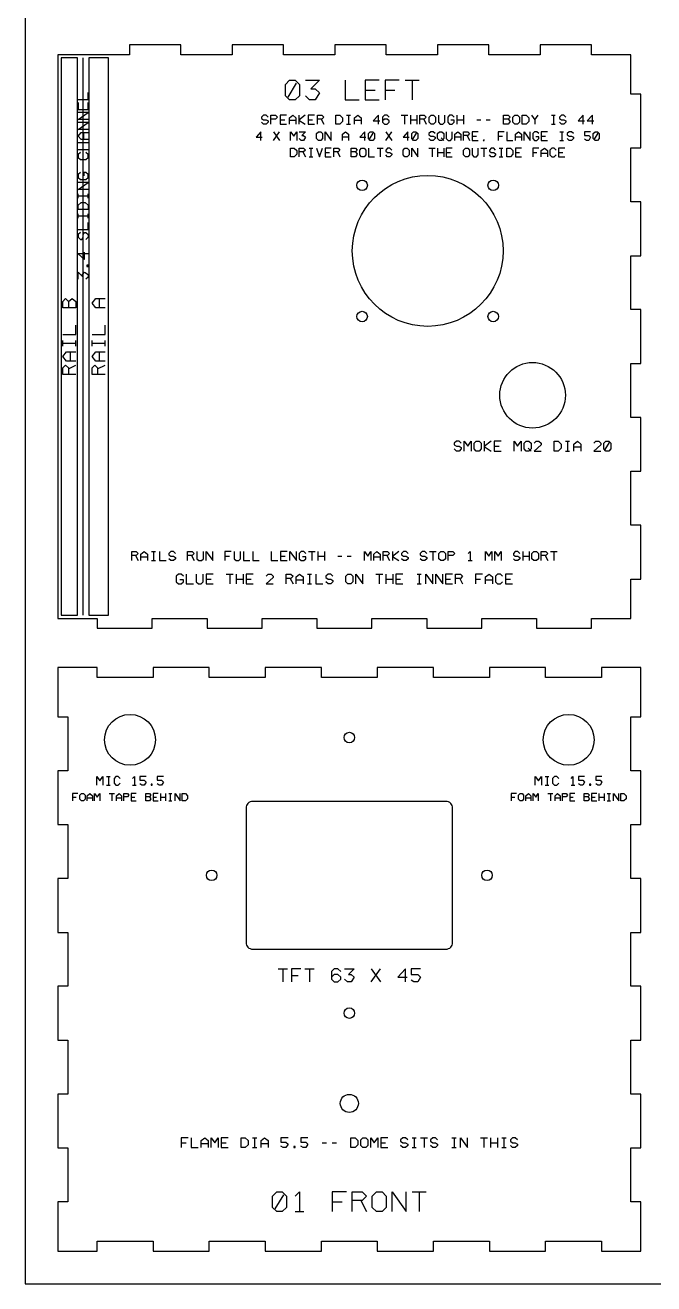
# Model space of a CAD drawing. Extents: x 0 to 610, y 0 to 915.
# Drawn here: x 0 to 191.8, y 0 to 383.6 of the extents above; entities that cross this region are included whole.
import ezdxf

# ---------------------------------------------------------------- set-up
doc = ezdxf.new("R2010")
doc.units = 0
for name, color, linetype in [('CUT', 7, 'Continuous'), ('ENGRAVE', 1, 'Continuous'), ('NOTES', 8, 'Continuous')]:
    doc.layers.add(name, color=color, linetype=linetype)

msp = doc.modelspace()

# ---------------------------------------------------------------- linework, layer by layer
at = {"layer": 'CUT', "color": 7}
for points in [[(10, 202.8), (22, 202.8), (22, 199.8), (38.76, 199.8), (38.76, 202.8), (55.51, 202.8), (55.51, 199.8), (72.27, 199.8), (72.27, 202.8), (89.02, 202.8), (89.02, 199.8), (105.78, 199.8), (105.78, 202.8), (122.53, 202.8), (122.53, 199.8), (139.29, 199.8), (139.29, 202.8), (156.04, 202.8), (156.04, 199.8), (172.8, 199.8), (172.8, 202.8), (184.8, 202.8), (184.8, 214.8), (187.8, 214.8), (187.8, 231.22), (184.8, 231.22), (184.8, 247.64), (187.8, 247.64), (187.8, 264.07), (184.8, 264.07), (184.8, 280.49), (187.8, 280.49), (187.8, 296.91), (184.8, 296.91), (184.8, 313.33), (187.8, 313.33), (187.8, 329.76), (184.8, 329.76), (184.8, 346.18), (187.8, 346.18), (187.8, 362.6), (184.8, 362.6), (184.8, 374.6), (172.8, 374.6), (172.8, 377.6), (157.13, 377.6), (157.13, 374.6), (141.47, 374.6), (141.47, 377.6), (125.8, 377.6), (125.8, 374.6), (110.13, 374.6), (110.13, 377.6), (94.47, 377.6), (94.47, 374.6), (78.8, 374.6), (78.8, 377.6), (63.13, 377.6), (63.13, 374.6), (47.47, 374.6), (47.47, 377.6), (31.8, 377.6), (31.8, 374.6), (10, 374.6)], [(10, 10), (22, 10), (22, 13), (39.09, 13), (39.09, 10), (56.18, 10), (56.18, 13), (73.27, 13), (73.27, 10), (90.36, 10), (90.36, 13), (107.44, 13), (107.44, 10), (124.53, 10), (124.53, 13), (141.62, 13), (141.62, 10), (158.71, 10), (158.71, 13), (175.8, 13), (175.8, 10), (187.8, 10), (187.8, 25), (184.8, 25), (184.8, 41.42), (187.8, 41.42), (187.8, 57.84), (184.8, 57.84), (184.8, 74.27), (187.8, 74.27), (187.8, 90.69), (184.8, 90.69), (184.8, 107.11), (187.8, 107.11), (187.8, 123.53), (184.8, 123.53), (184.8, 139.96), (187.8, 139.96), (187.8, 156.38), (184.8, 156.38), (184.8, 172.8), (187.8, 172.8), (187.8, 187.8), (175.8, 187.8), (175.8, 184.8), (158.71, 184.8), (158.71, 187.8), (141.62, 187.8), (141.62, 184.8), (124.53, 184.8), (124.53, 187.8), (107.44, 187.8), (107.44, 184.8), (90.36, 184.8), (90.36, 187.8), (73.27, 187.8), (73.27, 184.8), (56.18, 184.8), (56.18, 187.8), (39.09, 187.8), (39.09, 184.8), (22, 184.8), (22, 187.8), (10, 187.8), (10, 172.8), (13, 172.8), (13, 156.38), (10, 156.38), (10, 139.96), (13, 139.96), (13, 123.53), (10, 123.53), (10, 107.11), (13, 107.11), (13, 90.69), (10, 90.69), (10, 74.27), (13, 74.27), (13, 57.84), (10, 57.84), (10, 41.42), (13, 41.42), (13, 25), (10, 25)]]:
    msp.add_lwpolyline(points, close=True, dxfattribs=at)
msp.add_lwpolyline([(69.4, 102), (128.4, 102, 0.414214), (130.4, 104), (130.4, 145, 0.414214), (128.4, 147), (69.4, 147, 0.414214), (67.4, 145), (67.4, 104, 0.414214)], format="xyb", close=True, dxfattribs=at)
for centre, radius in [((122.8, 314.8), 23), ((102.8, 334.8), 1.6), ((142.8, 334.8), 1.6), ((102.8, 294.8), 1.6), ((142.8, 294.8), 1.6), ((154.8, 270.8), 10), ((32, 165.8), 7.75), ((165.8, 165.8), 7.75), ((98.9, 166.5), 1.6), ((56.9, 124.5), 1.6), ((140.9, 124.5), 1.6), ((98.9, 82.5), 1.6), ((98.9, 55), 2.75)]:
    msp.add_circle(centre, radius, dxfattribs=at)
at = {"layer": 'ENGRAVE', "color": 1}
for points in [[(11, 203.8), (16, 203.8), (16, 373.6), (11, 373.6)], [(19.4, 203.8), (25.4, 203.8), (25.4, 373.6), (19.4, 373.6)]]:
    msp.add_lwpolyline(points, close=True, dxfattribs=at)
for points in [[(17.7, 203.8), (17.7, 373.6)], [(80.69, 366.8), (82.4, 366.8), (83.69, 365.51), (83.69, 362.09), (82.4, 360.8), (80.69, 360.8), (79.4, 362.09), (79.4, 365.51), (80.69, 366.8)], [(80.26, 361.66), (82.83, 365.94)], [(85.49, 366.8), (89.77, 366.8), (87.2, 364.23), (88.49, 364.23), (89.77, 362.94), (88.49, 360.8), (86.77, 360.8), (85.49, 362.09)], [(97.66, 366.8), (97.66, 360.8), (101.94, 360.8)], [(108.03, 366.8), (103.74, 366.8), (103.74, 360.8), (108.03, 360.8)], [(114.11, 366.8), (109.83, 366.8), (109.83, 360.8)], [(115.91, 366.8), (120.2, 366.8)], [(118.06, 366.8), (118.06, 360.8)], [(16.2, 360.91), (19.2, 360.91), (19.2, 363.06)], [(103.74, 363.8), (106.74, 363.8)], [(109.83, 363.8), (112.83, 363.8)], [(16.2, 360.01), (16.2, 357.87), (19.2, 357.87), (19.2, 360.01)], [(19.2, 354.83), (16.2, 354.83), (19.2, 356.97), (16.2, 356.97)], [(17.7, 357.87), (17.7, 359.37)], [(19.2, 351.79), (16.2, 351.79), (19.2, 353.93), (16.2, 353.93)], [(74.1, 355.6), (73.5, 356.2), (72.7, 356.2), (72.1, 355.6), (72.1, 355.2), (72.7, 354.8), (73.5, 354.8), (74.1, 354.4), (74.1, 354), (73.5, 353.4), (72.7, 353.4), (72.1, 354)], [(74.94, 353.4), (74.94, 356.2), (76.34, 356.2), (76.94, 355.6), (76.34, 355), (74.94, 355)], [(79.78, 356.2), (77.78, 356.2), (77.78, 353.4), (79.78, 353.4)], [(77.78, 354.8), (79.18, 354.8)], [(80.62, 353.4), (80.62, 355.4), (81.62, 356.2), (82.62, 355.4), (82.62, 353.4)], [(80.62, 354.6), (82.62, 354.6)], [(83.46, 356.2), (83.46, 353.4)], [(85.46, 356.2), (83.46, 354.68)], [(83.46, 354.68), (85.46, 353.4)], [(88.3, 356.2), (86.3, 356.2), (86.3, 353.4), (88.3, 353.4)], [(86.3, 354.8), (87.7, 354.8)], [(89.14, 353.4), (89.14, 356.2), (90.54, 356.2), (91.14, 355.6), (90.54, 355), (89.14, 355)], [(90.34, 355), (91.14, 353.4)], [(94.82, 353.4), (94.82, 356.2), (96.02, 356.2), (96.82, 355.4), (96.82, 354.2), (96.02, 353.4), (94.82, 353.4)], [(98.06, 356.2), (99.26, 356.2)], [(98.06, 353.4), (99.26, 353.4)], [(98.66, 356.2), (98.66, 353.4)], [(100.5, 353.4), (100.5, 355.4), (101.5, 356.2), (102.5, 355.4), (102.5, 353.4)], [(100.5, 354.6), (102.5, 354.6)], [(107.78, 353.4), (107.78, 356.2), (106.18, 354.4), (108.18, 354.4)], [(111.02, 355.6), (110.42, 356.2), (109.62, 356.2), (109.02, 355.6), (109.02, 354), (109.62, 353.4), (110.42, 353.4), (111.02, 354), (111.02, 354.4), (110.42, 355), (109.62, 355), (109.02, 354.4)], [(114.7, 356.2), (116.7, 356.2)], [(115.7, 356.2), (115.7, 353.4)], [(117.54, 356.2), (117.54, 353.4)], [(117.54, 354.8), (119.54, 354.8)], [(119.54, 356.2), (119.54, 353.4)], [(120.38, 353.4), (120.38, 356.2), (121.78, 356.2), (122.38, 355.6), (121.78, 355), (120.38, 355)], [(121.58, 355), (122.38, 353.4)], [(123.82, 356.2), (124.62, 356.2), (125.22, 355.6), (125.22, 354), (124.62, 353.4), (123.82, 353.4), (123.22, 354), (123.22, 355.6), (123.82, 356.2)], [(126.06, 356.2), (126.06, 354), (126.66, 353.4), (127.46, 353.4), (128.06, 354), (128.06, 356.2)], [(130.9, 355.6), (130.3, 356.2), (129.5, 356.2), (128.9, 355.6), (128.9, 354), (129.5, 353.4), (130.3, 353.4), (130.9, 354), (130.9, 354.6), (129.9, 354.6)], [(131.74, 356.2), (131.74, 353.4)], [(131.74, 354.8), (133.74, 354.8)], [(133.74, 356.2), (133.74, 353.4)], [(137.82, 354.8), (139.02, 354.8)], [(140.66, 354.8), (141.86, 354.8)], [(145.94, 353.4), (145.94, 356.2), (147.34, 356.2), (147.94, 355.6), (147.34, 355), (145.94, 355)], [(147.34, 355), (147.94, 354.2), (147.34, 353.4), (145.94, 353.4)], [(149.38, 356.2), (150.18, 356.2), (150.78, 355.6), (150.78, 354), (150.18, 353.4), (149.38, 353.4), (148.78, 354), (148.78, 355.6), (149.38, 356.2)], [(151.62, 353.4), (151.62, 356.2), (152.82, 356.2), (153.62, 355.4), (153.62, 354.2), (152.82, 353.4), (151.62, 353.4)], [(154.46, 356.2), (155.46, 354.8), (156.46, 356.2)], [(155.46, 354.8), (155.46, 353.4)], [(160.54, 356.2), (161.74, 356.2)], [(160.54, 353.4), (161.74, 353.4)], [(161.14, 356.2), (161.14, 353.4)], [(164.98, 355.6), (164.38, 356.2), (163.58, 356.2), (162.98, 355.6), (162.98, 355.2), (163.58, 354.8), (164.38, 354.8), (164.98, 354.4), (164.98, 354), (164.38, 353.4), (163.58, 353.4), (162.98, 354)], [(170.26, 353.4), (170.26, 356.2), (168.66, 354.4), (170.66, 354.4)], [(173.1, 353.4), (173.1, 356.2), (171.5, 354.4), (173.5, 354.4)], [(19.2, 348.74), (17.06, 348.74), (16.2, 349.81), (17.06, 350.89), (19.2, 350.89)], [(17.91, 348.74), (17.91, 350.89)], [(71.93, 348.5), (71.93, 351.1), (70.45, 349.43), (72.3, 349.43)], [(75.72, 351.1), (77.58, 348.5)], [(75.72, 348.5), (77.58, 351.1)], [(81, 348.5), (81, 351.1), (81.92, 349.8), (82.85, 351.1), (82.85, 348.5)], [(83.63, 351.1), (85.49, 351.1), (84.38, 349.99), (84.93, 349.99), (85.49, 349.43), (84.93, 348.5), (84.19, 348.5), (83.63, 349.06)], [(89.46, 351.1), (90.21, 351.1), (90.76, 350.54), (90.76, 349.06), (90.21, 348.5), (89.46, 348.5), (88.91, 349.06), (88.91, 350.54), (89.46, 351.1)], [(91.54, 348.5), (91.54, 351.1), (93.4, 348.5), (93.4, 351.1)], [(96.82, 348.5), (96.82, 350.36), (97.75, 351.1), (98.68, 350.36), (98.68, 348.5)], [(96.82, 349.61), (98.68, 349.61)], [(103.58, 348.5), (103.58, 351.1), (102.09, 349.43), (103.95, 349.43)], [(105.29, 351.1), (106.03, 351.1), (106.59, 350.54), (106.59, 349.06), (106.03, 348.5), (105.29, 348.5), (104.73, 349.06), (104.73, 350.54), (105.29, 351.1)], [(105.1, 348.87), (106.22, 350.73)], [(110, 351.1), (111.86, 348.5)], [(110, 348.5), (111.86, 351.1)], [(116.76, 348.5), (116.76, 351.1), (115.28, 349.43), (117.14, 349.43)], [(118.47, 351.1), (119.22, 351.1), (119.77, 350.54), (119.77, 349.06), (119.22, 348.5), (118.47, 348.5), (117.92, 349.06), (117.92, 350.54), (118.47, 351.1)], [(118.29, 348.87), (119.4, 350.73)], [(125.05, 350.54), (124.49, 351.1), (123.75, 351.1), (123.19, 350.54), (123.19, 350.17), (123.75, 349.8), (124.49, 349.8), (125.05, 349.43), (125.05, 349.06), (124.49, 348.5), (123.75, 348.5), (123.19, 349.06)], [(126.38, 351.1), (127.13, 351.1), (127.68, 350.54), (127.68, 349.06), (127.13, 348.5), (126.38, 348.5), (125.83, 349.06), (125.83, 350.54), (126.38, 351.1)], [(126.94, 349.24), (127.68, 348.5)], [(128.46, 351.1), (128.46, 349.06), (129.02, 348.5), (129.76, 348.5), (130.32, 349.06), (130.32, 351.1)], [(131.1, 348.5), (131.1, 350.36), (132.03, 351.1), (132.96, 350.36), (132.96, 348.5)], [(131.1, 349.61), (132.96, 349.61)], [(133.74, 348.5), (133.74, 351.1), (135.04, 351.1), (135.6, 350.54), (135.04, 349.99), (133.74, 349.99)], [(134.85, 349.99), (135.6, 348.5)], [(138.23, 351.1), (136.38, 351.1), (136.38, 348.5), (138.23, 348.5)], [(136.38, 349.8), (137.68, 349.8)], [(146.14, 351.1), (144.29, 351.1), (144.29, 348.5)], [(144.29, 349.8), (145.59, 349.8)], [(146.92, 351.1), (146.92, 348.5), (148.78, 348.5)], [(149.56, 348.5), (149.56, 350.36), (150.49, 351.1), (151.42, 350.36), (151.42, 348.5)], [(149.56, 349.61), (151.42, 349.61)], [(152.2, 348.5), (152.2, 351.1), (154.06, 348.5), (154.06, 351.1)], [(156.69, 350.54), (156.14, 351.1), (155.39, 351.1), (154.84, 350.54), (154.84, 349.06), (155.39, 348.5), (156.14, 348.5), (156.69, 349.06), (156.69, 349.61), (155.76, 349.61)], [(159.33, 351.1), (157.47, 351.1), (157.47, 348.5), (159.33, 348.5)], [(157.47, 349.8), (158.77, 349.8)], [(163.12, 351.1), (164.23, 351.1)], [(163.68, 351.1), (163.68, 348.5)], [(167.24, 350.54), (166.68, 351.1), (165.94, 351.1), (165.38, 350.54), (165.38, 350.17), (165.94, 349.8), (166.68, 349.8), (167.24, 349.43), (167.24, 349.06), (166.68, 348.5), (165.94, 348.5), (165.38, 349.06)], [(172.52, 351.1), (170.66, 351.1), (170.66, 349.99), (171.96, 349.99), (172.52, 349.43), (171.96, 348.5), (171.22, 348.5), (170.66, 348.87)], [(173.85, 351.1), (174.6, 351.1), (175.15, 350.54), (175.15, 349.06), (174.6, 348.5), (173.85, 348.5), (173.3, 349.06), (173.3, 350.54), (173.85, 351.1)], [(173.67, 348.87), (174.78, 350.73)], [(16.2, 347.84), (19.2, 347.84)], [(16.2, 345.7), (19.2, 345.7)], [(17.7, 345.7), (17.7, 347.84)], [(81, 343.5), (81, 346.1), (82.11, 346.1), (82.85, 345.36), (82.85, 344.24), (82.11, 343.5), (81, 343.5)], [(83.63, 343.5), (83.63, 346.1), (84.93, 346.1), (85.49, 345.54), (84.93, 344.99), (83.63, 344.99)], [(86.64, 346.1), (87.76, 346.1)], [(87.2, 346.1), (87.2, 343.5)], [(88.91, 346.1), (89.84, 343.5), (90.76, 346.1)], [(93.4, 346.1), (91.54, 346.1), (91.54, 343.5), (93.4, 343.5)], [(94.18, 343.5), (94.18, 346.1), (95.48, 346.1), (96.04, 345.54), (95.48, 344.99), (94.18, 344.99)], [(99.46, 343.5), (99.46, 346.1), (100.76, 346.1), (101.31, 345.54), (100.76, 344.99), (99.46, 344.99)], [(102.65, 346.1), (103.39, 346.1), (103.95, 345.54), (103.95, 344.06), (103.39, 343.5), (102.65, 343.5), (102.09, 344.06), (102.09, 345.54), (102.65, 346.1)], [(104.73, 346.1), (104.73, 343.5), (106.59, 343.5)], [(107.37, 346.1), (109.22, 346.1)], [(108.3, 346.1), (108.3, 343.5)], [(111.86, 345.54), (111.3, 346.1), (110.56, 346.1), (110, 345.54), (110, 345.17), (110.56, 344.8), (111.3, 344.8), (111.86, 344.43), (111.86, 344.06), (111.3, 343.5), (110.56, 343.5), (110, 344.06)], [(115.84, 346.1), (116.58, 346.1), (117.14, 345.54), (117.14, 344.06), (116.58, 343.5), (115.84, 343.5), (115.28, 344.06), (115.28, 345.54), (115.84, 346.1)], [(117.92, 343.5), (117.92, 346.1), (119.77, 343.5), (119.77, 346.1)], [(123.19, 346.1), (125.05, 346.1)], [(124.12, 346.1), (124.12, 343.5)], [(125.83, 346.1), (125.83, 343.5)], [(127.68, 346.1), (127.68, 343.5)], [(130.32, 346.1), (128.46, 346.1), (128.46, 343.5), (130.32, 343.5)], [(134.3, 346.1), (135.04, 346.1), (135.6, 345.54), (135.6, 344.06), (135.04, 343.5), (134.3, 343.5), (133.74, 344.06), (133.74, 345.54), (134.3, 346.1)], [(136.38, 346.1), (136.38, 344.06), (136.93, 343.5), (137.68, 343.5), (138.23, 344.06), (138.23, 346.1)], [(139.01, 346.1), (140.87, 346.1)], [(140.05, 348.72), (139.76, 348.28)], [(139.94, 346.1), (139.94, 343.5)], [(143.51, 345.54), (142.95, 346.1), (142.21, 346.1), (141.65, 345.54), (141.65, 345.17), (142.21, 344.8), (142.95, 344.8), (143.51, 344.43), (143.51, 344.06), (142.95, 343.5), (142.21, 343.5), (141.65, 344.06)], [(144.66, 346.1), (145.77, 346.1)], [(145.22, 346.1), (145.22, 343.5)], [(146.92, 343.5), (146.92, 346.1), (148.04, 346.1), (148.78, 345.36), (148.78, 344.24), (148.04, 343.5), (146.92, 343.5)], [(151.42, 346.1), (149.56, 346.1), (149.56, 343.5), (151.42, 343.5)], [(156.69, 346.1), (154.84, 346.1), (154.84, 343.5)], [(157.47, 343.5), (157.47, 345.36), (158.4, 346.1), (159.33, 345.36), (159.33, 343.5)], [(161.97, 345.54), (161.41, 346.1), (160.67, 346.1), (160.11, 345.54), (160.11, 344.06), (160.67, 343.5), (161.41, 343.5), (161.97, 344.06)], [(164.6, 346.1), (162.75, 346.1), (162.75, 343.5), (164.6, 343.5)], [(163.12, 348.5), (164.23, 348.5)], [(16.84, 344.8), (16.2, 344.16), (16.2, 343.3), (16.84, 342.66), (18.56, 342.66), (19.2, 343.3), (19.2, 344.16), (18.56, 344.8)], [(84.75, 344.99), (85.49, 343.5)], [(86.64, 343.5), (87.76, 343.5)], [(91.54, 344.8), (92.84, 344.8)], [(95.3, 344.99), (96.04, 343.5)], [(100.76, 344.99), (101.31, 344.24), (100.76, 343.5), (99.46, 343.5)], [(125.83, 344.8), (127.68, 344.8)], [(128.46, 344.8), (129.76, 344.8)], [(144.66, 343.5), (145.77, 343.5)], [(149.56, 344.8), (150.86, 344.8)], [(154.84, 344.8), (156.14, 344.8)], [(157.47, 344.61), (159.33, 344.61)], [(162.75, 344.8), (164.05, 344.8)], [(16.84, 338.71), (16.2, 338.07), (16.2, 337.21), (16.84, 336.57), (18.56, 336.57), (19.2, 337.21), (19.2, 338.07), (18.56, 338.71), (17.91, 338.71), (17.91, 337.64)], [(19.2, 333.53), (16.2, 333.53), (19.2, 335.67), (16.2, 335.67)], [(16.2, 330.91), (16.2, 332.2)], [(16.2, 331.56), (19.2, 331.56)], [(19.2, 330.91), (19.2, 332.2)], [(19.2, 327.44), (16.2, 327.44), (16.2, 328.73), (17.06, 329.59), (18.34, 329.59), (19.2, 328.73), (19.2, 327.44)], [(16.2, 324.83), (16.2, 326.11)], [(19.2, 324.83), (19.2, 326.11)], [(16.2, 325.47), (19.2, 325.47)], [(16.2, 321.36), (19.2, 321.36), (19.2, 323.5)], [(16.84, 320.46), (16.2, 319.81), (16.2, 318.96), (16.84, 318.31), (17.27, 318.31), (17.7, 318.96), (17.7, 319.81), (18.13, 320.46), (18.56, 320.46), (19.2, 319.81), (19.2, 318.96), (18.56, 318.31)], [(19.2, 313.94), (16.2, 313.94), (18.13, 312.23), (18.13, 314.37)], [(16.2, 306.14), (16.2, 308.29), (17.49, 307), (17.49, 307.64), (18.13, 308.29), (19.2, 307.64), (19.2, 306.79), (18.56, 306.14)], [(19.2, 310.04), (19.2, 310.43), (18.81, 310.43), (18.81, 310.04), (19.2, 310.04)], [(15.5, 297.41), (11.5, 297.41), (11.5, 299.41), (12.36, 300.27), (13.21, 299.41), (13.21, 297.41)], [(13.21, 299.41), (14.36, 300.27), (15.5, 299.41), (15.5, 297.41)], [(24.4, 297.41), (21.54, 297.41), (20.4, 298.84), (21.54, 300.27), (24.4, 300.27)], [(22.69, 297.41), (22.69, 300.27)], [(11.5, 289.3), (15.5, 289.3), (15.5, 292.16)], [(20.4, 289.3), (24.4, 289.3), (24.4, 292.16)], [(11.5, 285.81), (11.5, 287.53)], [(11.5, 286.67), (15.5, 286.67)], [(15.5, 281.19), (12.64, 281.19), (11.5, 282.61), (12.64, 284.04), (15.5, 284.04)], [(13.79, 281.19), (13.79, 284.04)], [(15.5, 285.81), (15.5, 287.53)], [(20.4, 285.81), (20.4, 287.53)], [(20.4, 286.67), (24.4, 286.67)], [(24.4, 281.19), (21.54, 281.19), (20.4, 282.61), (21.54, 284.04), (24.4, 284.04)], [(22.69, 281.19), (22.69, 284.04)], [(24.4, 285.81), (24.4, 287.53)], [(15.5, 277.13), (11.5, 277.13), (11.5, 279.13), (12.36, 279.99), (13.21, 279.13), (13.21, 277.13)], [(13.21, 278.84), (15.5, 279.99)], [(24.4, 277.13), (20.4, 277.13), (20.4, 279.13), (21.26, 279.99), (22.11, 279.13), (22.11, 277.13)], [(22.11, 278.84), (24.4, 279.99)], [(133.05, 256.16), (132.41, 256.8), (131.55, 256.8), (130.91, 256.16), (130.91, 255.73), (131.55, 255.3), (132.41, 255.3), (133.05, 254.87), (133.05, 254.44), (132.41, 253.8), (131.55, 253.8), (130.91, 254.44)], [(133.95, 253.8), (133.95, 256.8), (135.02, 255.3), (136.09, 256.8), (136.09, 253.8)], [(137.64, 256.8), (138.49, 256.8), (139.14, 256.16), (139.14, 254.44), (138.49, 253.8), (137.64, 253.8), (136.99, 254.44), (136.99, 256.16), (137.64, 256.8)], [(140.04, 256.8), (140.04, 253.8)], [(142.18, 256.8), (140.04, 255.17)], [(140.04, 255.17), (142.18, 253.8)], [(145.22, 256.8), (143.08, 256.8), (143.08, 253.8), (145.22, 253.8)], [(143.08, 255.3), (144.58, 255.3)], [(149.16, 253.8), (149.16, 256.8), (150.24, 255.3), (151.31, 256.8), (151.31, 253.8)], [(152.85, 256.8), (153.71, 256.8), (154.35, 256.16), (154.35, 254.44), (153.71, 253.8), (152.85, 253.8), (152.21, 254.44), (152.21, 256.16), (152.85, 256.8)], [(153.49, 254.66), (154.35, 253.8)], [(155.25, 256.16), (155.89, 256.8), (156.75, 256.8), (157.39, 256.16), (157.39, 255.73), (155.25, 253.8), (157.39, 253.8)], [(161.34, 253.8), (161.34, 256.8), (162.62, 256.8), (163.48, 255.94), (163.48, 254.66), (162.62, 253.8), (161.34, 253.8)], [(164.81, 256.8), (166.09, 256.8)], [(164.81, 253.8), (166.09, 253.8)], [(165.45, 256.8), (165.45, 253.8)], [(167.42, 253.8), (167.42, 255.94), (168.49, 256.8), (169.56, 255.94), (169.56, 253.8)], [(167.42, 255.09), (169.56, 255.09)], [(173.51, 256.16), (174.15, 256.8), (175.01, 256.8), (175.65, 256.16), (175.65, 255.73), (173.51, 253.8), (175.65, 253.8)], [(177.19, 256.8), (178.05, 256.8), (178.69, 256.16), (178.69, 254.44), (178.05, 253.8), (177.19, 253.8), (176.55, 254.44), (176.55, 256.16), (177.19, 256.8)], [(176.98, 254.23), (178.26, 256.37)], [(32.5, 220.4), (32.5, 223.2), (33.9, 223.2), (34.5, 222.6), (33.9, 222), (32.5, 222)], [(35.34, 220.4), (35.34, 222.4), (36.34, 223.2), (37.34, 222.4), (37.34, 220.4)], [(38.58, 223.2), (39.78, 223.2)], [(39.18, 223.2), (39.18, 220.4)], [(41.02, 223.2), (41.02, 220.4), (43.02, 220.4)], [(45.86, 222.6), (45.26, 223.2), (44.46, 223.2), (43.86, 222.6), (43.86, 222.2), (44.46, 221.8), (45.26, 221.8), (45.86, 221.4), (45.86, 221), (45.26, 220.4), (44.46, 220.4), (43.86, 221)], [(49.54, 220.4), (49.54, 223.2), (50.94, 223.2), (51.54, 222.6), (50.94, 222), (49.54, 222)], [(52.38, 223.2), (52.38, 221), (52.98, 220.4), (53.78, 220.4), (54.38, 221), (54.38, 223.2)], [(55.22, 220.4), (55.22, 223.2), (57.22, 220.4), (57.22, 223.2)], [(62.9, 223.2), (60.9, 223.2), (60.9, 220.4)], [(63.74, 223.2), (63.74, 221), (64.34, 220.4), (65.14, 220.4), (65.74, 221), (65.74, 223.2)], [(66.58, 223.2), (66.58, 220.4), (68.58, 220.4)], [(69.42, 223.2), (69.42, 220.4), (71.42, 220.4)], [(75.1, 223.2), (75.1, 220.4), (77.1, 220.4)], [(79.94, 223.2), (77.94, 223.2), (77.94, 220.4), (79.94, 220.4)], [(80.78, 220.4), (80.78, 223.2), (82.78, 220.4), (82.78, 223.2)], [(85.62, 222.6), (85.02, 223.2), (84.22, 223.2), (83.62, 222.6), (83.62, 221), (84.22, 220.4), (85.02, 220.4), (85.62, 221), (85.62, 221.6), (84.62, 221.6)], [(86.46, 223.2), (88.46, 223.2)], [(87.46, 223.2), (87.46, 220.4)], [(89.3, 223.2), (89.3, 220.4)], [(91.3, 223.2), (91.3, 220.4)], [(103.5, 220.4), (103.5, 223.2), (104.5, 221.8), (105.5, 223.2), (105.5, 220.4)], [(106.34, 220.4), (106.34, 222.4), (107.34, 223.2), (108.34, 222.4), (108.34, 220.4)], [(109.18, 220.4), (109.18, 223.2), (110.58, 223.2), (111.18, 222.6), (110.58, 222), (109.18, 222)], [(112.02, 223.2), (112.02, 220.4)], [(114.02, 223.2), (112.02, 221.68)], [(116.86, 222.6), (116.26, 223.2), (115.46, 223.2), (114.86, 222.6), (114.86, 222.2), (115.46, 221.8), (116.26, 221.8), (116.86, 221.4), (116.86, 221), (116.26, 220.4), (115.46, 220.4), (114.86, 221)], [(122.54, 222.6), (121.94, 223.2), (121.14, 223.2), (120.54, 222.6), (120.54, 222.2), (121.14, 221.8), (121.94, 221.8), (122.54, 221.4), (122.54, 221), (121.94, 220.4), (121.14, 220.4), (120.54, 221)], [(123.38, 223.2), (125.38, 223.2)], [(124.38, 223.2), (124.38, 220.4)], [(126.82, 223.2), (127.62, 223.2), (128.22, 222.6), (128.22, 221), (127.62, 220.4), (126.82, 220.4), (126.22, 221), (126.22, 222.6), (126.82, 223.2)], [(129.06, 220.4), (129.06, 223.2), (130.46, 223.2), (131.06, 222.6), (130.46, 222), (129.06, 222)], [(135.14, 222.6), (135.74, 223.2), (135.74, 220.4)], [(140.42, 220.4), (140.42, 223.2), (141.42, 221.8), (142.42, 223.2), (142.42, 220.4)], [(143.26, 220.4), (143.26, 223.2), (144.26, 221.8), (145.26, 223.2), (145.26, 220.4)], [(150.94, 222.6), (150.34, 223.2), (149.54, 223.2), (148.94, 222.6), (148.94, 222.2), (149.54, 221.8), (150.34, 221.8), (150.94, 221.4), (150.94, 221), (150.34, 220.4), (149.54, 220.4), (148.94, 221)], [(151.78, 223.2), (151.78, 220.4)], [(153.78, 223.2), (153.78, 220.4)], [(155.22, 223.2), (156.02, 223.2), (156.62, 222.6), (156.62, 221), (156.02, 220.4), (155.22, 220.4), (154.62, 221), (154.62, 222.6), (155.22, 223.2)], [(157.46, 220.4), (157.46, 223.2), (158.86, 223.2), (159.46, 222.6), (158.86, 222), (157.46, 222)], [(160.3, 223.2), (162.3, 223.2)], [(161.3, 223.2), (161.3, 220.4)], [(33.7, 222), (34.5, 220.4)], [(35.34, 221.6), (37.34, 221.6)], [(38.58, 220.4), (39.78, 220.4)], [(50.74, 222), (51.54, 220.4)], [(60.9, 221.8), (62.3, 221.8)], [(77.94, 221.8), (79.34, 221.8)], [(89.3, 221.8), (91.3, 221.8)], [(95.38, 221.8), (96.58, 221.8)], [(98.22, 221.8), (99.42, 221.8)], [(106.34, 221.6), (108.34, 221.6)], [(110.38, 222), (111.18, 220.4)], [(112.02, 221.68), (114.02, 220.4)], [(135.14, 220.4), (136.34, 220.4)], [(151.78, 221.8), (153.78, 221.8)], [(158.66, 222), (159.46, 220.4)], [(48.26, 215.66), (47.62, 216.3), (46.76, 216.3), (46.12, 215.66), (46.12, 213.94), (46.76, 213.3), (47.62, 213.3), (48.26, 213.94), (48.26, 214.59), (47.19, 214.59)], [(49.16, 216.3), (49.16, 213.3), (51.31, 213.3)], [(52.21, 216.3), (52.21, 213.94), (52.85, 213.3), (53.71, 213.3), (54.35, 213.94), (54.35, 216.3)], [(57.39, 216.3), (55.25, 216.3), (55.25, 213.3), (57.39, 213.3)], [(61.34, 216.3), (63.48, 216.3)], [(62.41, 216.3), (62.41, 213.3)], [(64.38, 216.3), (64.38, 213.3)], [(66.52, 216.3), (66.52, 213.3)], [(69.56, 216.3), (67.42, 216.3), (67.42, 213.3), (69.56, 213.3)], [(73.51, 215.66), (74.15, 216.3), (75.01, 216.3), (75.65, 215.66), (75.65, 215.23), (73.51, 213.3), (75.65, 213.3)], [(79.59, 213.3), (79.59, 216.3), (81.09, 216.3), (81.74, 215.66), (81.09, 215.01), (79.59, 215.01)], [(80.88, 215.01), (81.74, 213.3)], [(82.64, 213.3), (82.64, 215.44), (83.71, 216.3), (84.78, 215.44), (84.78, 213.3)], [(86.11, 216.3), (87.39, 216.3)], [(86.75, 216.3), (86.75, 213.3)], [(88.72, 216.3), (88.72, 213.3), (90.86, 213.3)], [(93.91, 215.66), (93.26, 216.3), (92.41, 216.3), (91.76, 215.66), (91.76, 215.23), (92.41, 214.8), (93.26, 214.8), (93.91, 214.37), (93.91, 213.94), (93.26, 213.3), (92.41, 213.3), (91.76, 213.94)], [(98.49, 216.3), (99.35, 216.3), (99.99, 215.66), (99.99, 213.94), (99.35, 213.3), (98.49, 213.3), (97.85, 213.94), (97.85, 215.66), (98.49, 216.3)], [(100.89, 213.3), (100.89, 216.3), (103.04, 213.3), (103.04, 216.3)], [(106.98, 216.3), (109.12, 216.3)], [(108.05, 216.3), (108.05, 213.3)], [(110.02, 216.3), (110.02, 213.3)], [(112.16, 216.3), (112.16, 213.3)], [(115.21, 216.3), (113.06, 216.3), (113.06, 213.3), (115.21, 213.3)], [(119.58, 216.3), (120.86, 216.3)], [(120.22, 216.3), (120.22, 213.3)], [(122.19, 213.3), (122.19, 216.3), (124.34, 213.3), (124.34, 216.3)], [(125.24, 213.3), (125.24, 216.3), (127.38, 213.3), (127.38, 216.3)], [(130.42, 216.3), (128.28, 216.3), (128.28, 213.3), (130.42, 213.3)], [(131.32, 213.3), (131.32, 216.3), (132.82, 216.3), (133.46, 215.66), (132.82, 215.01), (131.32, 215.01)], [(132.61, 215.01), (133.46, 213.3)], [(139.55, 216.3), (137.41, 216.3), (137.41, 213.3)], [(140.45, 213.3), (140.45, 215.44), (141.52, 216.3), (142.59, 215.44), (142.59, 213.3)], [(145.64, 215.66), (144.99, 216.3), (144.14, 216.3), (143.49, 215.66), (143.49, 213.94), (144.14, 213.3), (144.99, 213.3), (145.64, 213.94)], [(148.68, 216.3), (146.54, 216.3), (146.54, 213.3), (148.68, 213.3)], [(55.25, 214.8), (56.75, 214.8)], [(64.38, 214.8), (66.52, 214.8)], [(67.42, 214.8), (68.92, 214.8)], [(82.64, 214.59), (84.78, 214.59)], [(86.11, 213.3), (87.39, 213.3)], [(110.02, 214.8), (112.16, 214.8)], [(113.06, 214.8), (114.56, 214.8)], [(119.58, 213.3), (120.86, 213.3)], [(128.28, 214.8), (129.78, 214.8)], [(137.41, 214.8), (138.91, 214.8)], [(140.45, 214.59), (142.59, 214.59)], [(146.54, 214.8), (148.04, 214.8)], [(21.84, 152), (21.84, 154.6), (22.77, 153.3), (23.7, 154.6), (23.7, 152)], [(24.85, 154.6), (25.96, 154.6)], [(25.41, 154.6), (25.41, 152)], [(28.97, 154.04), (28.42, 154.6), (27.67, 154.6), (27.12, 154.04), (27.12, 152.56), (27.67, 152), (28.42, 152), (28.97, 152.56)], [(32.76, 154.04), (33.32, 154.6), (33.32, 152)], [(36.88, 154.6), (35.03, 154.6), (35.03, 153.49), (36.33, 153.49), (36.88, 152.93), (36.33, 152), (35.58, 152), (35.03, 152.37)], [(42.16, 154.6), (40.3, 154.6), (40.3, 153.49), (41.6, 153.49), (42.16, 152.93), (41.6, 152), (40.86, 152), (40.3, 152.37)], [(155.64, 152), (155.64, 154.6), (156.57, 153.3), (157.5, 154.6), (157.5, 152)], [(158.65, 154.6), (159.76, 154.6)], [(159.21, 154.6), (159.21, 152)], [(162.77, 154.04), (162.22, 154.6), (161.47, 154.6), (160.92, 154.04), (160.92, 152.56), (161.47, 152), (162.22, 152), (162.77, 152.56)], [(166.56, 154.04), (167.12, 154.6), (167.12, 152)], [(170.68, 154.6), (168.83, 154.6), (168.83, 153.49), (170.13, 153.49), (170.68, 152.93), (170.13, 152), (169.38, 152), (168.83, 152.37)], [(175.96, 154.6), (174.1, 154.6), (174.1, 153.49), (175.4, 153.49), (175.96, 152.93), (175.4, 152), (174.66, 152), (174.1, 152.37)], [(24.85, 152), (25.96, 152)], [(32.76, 152), (33.88, 152)], [(38.41, 152), (38.74, 152), (38.74, 152.33), (38.41, 152.33), (38.41, 152)], [(158.65, 152), (159.76, 152)], [(166.56, 152), (167.68, 152)], [(172.21, 152), (172.54, 152), (172.54, 152.33), (172.21, 152.33), (172.21, 152)], [(16.05, 149.4), (14.48, 149.4), (14.48, 147.2)], [(14.48, 148.3), (15.58, 148.3)], [(17.18, 149.4), (17.81, 149.4), (18.28, 148.93), (18.28, 147.67), (17.81, 147.2), (17.18, 147.2), (16.71, 147.67), (16.71, 148.93), (17.18, 149.4)], [(18.94, 147.2), (18.94, 148.77), (19.73, 149.4), (20.51, 148.77), (20.51, 147.2)], [(18.94, 148.14), (20.51, 148.14)], [(21.17, 147.2), (21.17, 149.4), (21.96, 148.3), (22.74, 149.4), (22.74, 147.2)], [(25.64, 149.4), (27.21, 149.4)], [(26.42, 149.4), (26.42, 147.2)], [(27.87, 147.2), (27.87, 148.77), (28.65, 149.4), (29.44, 148.77), (29.44, 147.2)], [(27.87, 148.14), (29.44, 148.14)], [(30.1, 147.2), (30.1, 149.4), (31.2, 149.4), (31.67, 148.93), (31.2, 148.46), (30.1, 148.46)], [(33.9, 149.4), (32.33, 149.4), (32.33, 147.2), (33.9, 147.2)], [(32.33, 148.3), (33.43, 148.3)], [(36.79, 147.2), (36.79, 149.4), (37.89, 149.4), (38.36, 148.93), (37.89, 148.46), (36.79, 148.46)], [(37.89, 148.46), (38.36, 147.83), (37.89, 147.2), (36.79, 147.2)], [(40.6, 149.4), (39.02, 149.4), (39.02, 147.2), (40.6, 147.2)], [(39.02, 148.3), (40.12, 148.3)], [(41.26, 149.4), (41.26, 147.2)], [(41.26, 148.3), (42.83, 148.3)], [(42.83, 149.4), (42.83, 147.2)], [(43.8, 149.4), (44.74, 149.4)], [(43.8, 147.2), (44.74, 147.2)], [(44.27, 149.4), (44.27, 147.2)], [(45.72, 147.2), (45.72, 149.4), (47.29, 147.2), (47.29, 149.4)], [(47.95, 147.2), (47.95, 149.4), (48.89, 149.4), (49.52, 148.77), (49.52, 147.83), (48.89, 147.2), (47.95, 147.2)], [(149.85, 149.4), (148.28, 149.4), (148.28, 147.2)], [(148.28, 148.3), (149.38, 148.3)], [(150.98, 149.4), (151.61, 149.4), (152.08, 148.93), (152.08, 147.67), (151.61, 147.2), (150.98, 147.2), (150.51, 147.67), (150.51, 148.93), (150.98, 149.4)], [(152.74, 147.2), (152.74, 148.77), (153.53, 149.4), (154.31, 148.77), (154.31, 147.2)], [(152.74, 148.14), (154.31, 148.14)], [(154.97, 147.2), (154.97, 149.4), (155.76, 148.3), (156.54, 149.4), (156.54, 147.2)], [(159.44, 149.4), (161.01, 149.4)], [(160.22, 149.4), (160.22, 147.2)], [(161.67, 147.2), (161.67, 148.77), (162.45, 149.4), (163.24, 148.77), (163.24, 147.2)], [(161.67, 148.14), (163.24, 148.14)], [(163.9, 147.2), (163.9, 149.4), (165, 149.4), (165.47, 148.93), (165, 148.46), (163.9, 148.46)], [(167.7, 149.4), (166.13, 149.4), (166.13, 147.2), (167.7, 147.2)], [(166.13, 148.3), (167.23, 148.3)], [(170.59, 147.2), (170.59, 149.4), (171.69, 149.4), (172.16, 148.93), (171.69, 148.46), (170.59, 148.46)], [(171.69, 148.46), (172.16, 147.83), (171.69, 147.2), (170.59, 147.2)], [(174.4, 149.4), (172.82, 149.4), (172.82, 147.2), (174.4, 147.2)], [(172.82, 148.3), (173.92, 148.3)], [(175.06, 149.4), (175.06, 147.2)], [(175.06, 148.3), (176.63, 148.3)], [(176.63, 149.4), (176.63, 147.2)], [(177.6, 149.4), (178.54, 149.4)], [(177.6, 147.2), (178.54, 147.2)], [(178.07, 149.4), (178.07, 147.2)], [(179.52, 147.2), (179.52, 149.4), (181.09, 147.2), (181.09, 149.4)], [(181.75, 147.2), (181.75, 149.4), (182.69, 149.4), (183.32, 148.77), (183.32, 147.83), (182.69, 147.2), (181.75, 147.2)], [(77.19, 96), (80.04, 96)], [(78.61, 96), (78.61, 92)], [(84.1, 96), (81.24, 96), (81.24, 92)], [(85.3, 96), (88.16, 96)], [(86.73, 96), (86.73, 92)], [(96.27, 95.14), (95.41, 96), (94.27, 96), (93.41, 95.14), (93.41, 92.86), (94.27, 92), (95.41, 92), (96.27, 92.86), (96.27, 93.43), (95.41, 94.29), (94.27, 94.29), (93.41, 93.43)], [(97.47, 96), (100.33, 96), (98.61, 94.29), (99.47, 94.29), (100.33, 93.43), (99.47, 92), (98.33, 92), (97.47, 92.86)], [(105.59, 96), (108.44, 92)], [(105.59, 92), (108.44, 96)], [(115.99, 92), (115.99, 96), (113.7, 93.43), (116.56, 93.43)], [(120.61, 96), (117.76, 96), (117.76, 94.29), (119.76, 94.29), (120.61, 93.43), (119.76, 92), (118.61, 92), (117.76, 92.57)], [(81.24, 94), (83.24, 94)], [(49.76, 44.5), (47.62, 44.5), (47.62, 41.5)], [(47.62, 43), (49.12, 43)], [(50.66, 44.5), (50.66, 41.5), (52.81, 41.5)], [(53.71, 41.5), (53.71, 43.64), (54.78, 44.5), (55.85, 43.64), (55.85, 41.5)], [(53.71, 42.79), (55.85, 42.79)], [(56.75, 41.5), (56.75, 44.5), (57.82, 43), (58.89, 44.5), (58.89, 41.5)], [(61.94, 44.5), (59.79, 44.5), (59.79, 41.5), (61.94, 41.5)], [(59.79, 43), (61.29, 43)], [(65.88, 41.5), (65.88, 44.5), (67.16, 44.5), (68.02, 43.64), (68.02, 42.36), (67.16, 41.5), (65.88, 41.5)], [(69.35, 44.5), (70.64, 44.5)], [(69.99, 44.5), (69.99, 41.5)], [(71.96, 41.5), (71.96, 43.64), (73.04, 44.5), (74.11, 43.64), (74.11, 41.5)], [(71.96, 42.79), (74.11, 42.79)], [(80.19, 44.5), (78.05, 44.5), (78.05, 43.21), (79.55, 43.21), (80.19, 42.57), (79.55, 41.5), (78.69, 41.5), (78.05, 41.93)], [(86.28, 44.5), (84.14, 44.5), (84.14, 43.21), (85.64, 43.21), (86.28, 42.57), (85.64, 41.5), (84.78, 41.5), (84.14, 41.93)], [(90.65, 43), (91.94, 43)], [(93.69, 43), (94.98, 43)], [(99.35, 41.5), (99.35, 44.5), (100.64, 44.5), (101.49, 43.64), (101.49, 42.36), (100.64, 41.5), (99.35, 41.5)], [(103.04, 44.5), (103.89, 44.5), (104.54, 43.86), (104.54, 42.14), (103.89, 41.5), (103.04, 41.5), (102.39, 42.14), (102.39, 43.86), (103.04, 44.5)], [(105.44, 41.5), (105.44, 44.5), (106.51, 43), (107.58, 44.5), (107.58, 41.5)], [(110.62, 44.5), (108.48, 44.5), (108.48, 41.5), (110.62, 41.5)], [(108.48, 43), (109.98, 43)], [(116.71, 43.86), (116.06, 44.5), (115.21, 44.5), (114.56, 43.86), (114.56, 43.43), (115.21, 43), (116.06, 43), (116.71, 42.57), (116.71, 42.14), (116.06, 41.5), (115.21, 41.5), (114.56, 42.14)], [(118.04, 44.5), (119.32, 44.5)], [(118.68, 44.5), (118.68, 41.5)], [(120.65, 44.5), (122.79, 44.5)], [(121.72, 44.5), (121.72, 41.5)], [(125.84, 43.86), (125.19, 44.5), (124.34, 44.5), (123.69, 43.86), (123.69, 43.43), (124.34, 43), (125.19, 43), (125.84, 42.57), (125.84, 42.14), (125.19, 41.5), (124.34, 41.5), (123.69, 42.14)], [(130.21, 44.5), (131.49, 44.5)], [(130.85, 44.5), (130.85, 41.5)], [(132.82, 41.5), (132.82, 44.5), (134.96, 41.5), (134.96, 44.5)], [(138.91, 44.5), (141.05, 44.5)], [(139.98, 44.5), (139.98, 41.5)], [(141.95, 44.5), (141.95, 41.5)], [(141.95, 43), (144.09, 43)], [(144.09, 44.5), (144.09, 41.5)], [(145.42, 44.5), (146.71, 44.5)], [(146.06, 44.5), (146.06, 41.5)], [(150.18, 43.86), (149.54, 44.5), (148.68, 44.5), (148.04, 43.86), (148.04, 43.43), (148.68, 43), (149.54, 43), (150.18, 42.57), (150.18, 42.14), (149.54, 41.5), (148.68, 41.5), (148.04, 42.14)], [(69.35, 41.5), (70.64, 41.5)], [(81.95, 41.5), (82.34, 41.5), (82.34, 41.89), (81.95, 41.89), (81.95, 41.5)], [(118.04, 41.5), (119.32, 41.5)], [(130.21, 41.5), (131.49, 41.5)], [(145.42, 41.5), (146.71, 41.5)], [(76.74, 28), (78.46, 28), (79.74, 26.71), (79.74, 23.29), (78.46, 22), (76.74, 22), (75.46, 23.29), (75.46, 26.71), (76.74, 28)], [(76.31, 22.86), (78.89, 27.14)], [(82.4, 26.71), (83.69, 28), (83.69, 22)], [(98, 28), (93.71, 28), (93.71, 22)], [(99.8, 22), (99.8, 28), (102.8, 28), (104.09, 26.71), (102.8, 25.43), (99.8, 25.43)], [(107.17, 28), (108.89, 28), (110.17, 26.71), (110.17, 23.29), (108.89, 22), (107.17, 22), (105.89, 23.29), (105.89, 26.71), (107.17, 28)], [(111.97, 22), (111.97, 28), (116.26, 22), (116.26, 28)], [(118.06, 28), (122.34, 28)], [(120.2, 28), (120.2, 22)], [(93.71, 25), (96.71, 25)], [(102.37, 25.43), (104.09, 22)], [(82.4, 22), (84.97, 22)]]:
    msp.add_lwpolyline(points, dxfattribs=at)
at = {"layer": 'NOTES', "color": 8}
msp.add_lwpolyline([(0, 0), (610, 0), (610, 915), (0, 915)], close=True, dxfattribs=at)

doc.saveas('drawing.dxf')
